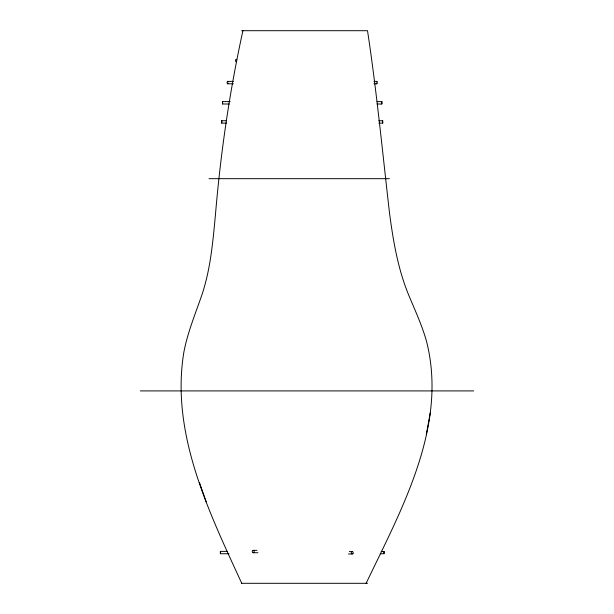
<?xml version="1.0" encoding="UTF-8"?>
<svg xmlns="http://www.w3.org/2000/svg" width="614" height="614" viewBox="0 0 614 614"><rect width="100%" height="100%" fill="white"/><g stroke="black" fill="none" stroke-linecap="round" stroke-linejoin="round"><path stroke-width="0.92" d="M220.395 553.529L220.395 551.441L220.395 553.736L228.938 553.767M384.019 553.475L384.011 551.51L384.011 553.736L380.212 553.767M384.011 551.556L381.164 551.364M220.395 551.387L227.042 551.364M222.698 103.467L222.59 103.989L229.237 104.019M366.136 583.3C401.456 509.39 448.105 426.223 426.53 341.361C421.971 325.121 414.803 309.809 408.371 294.267C397.887 268.556 393.229 240.972 389.583 213.595C382.537 152.594 376.727 91.432 367.51 30.7L241.617 30.7M430.299 412.754L426.293 434.466M242.914 30.7C229.69 90.964 220.741 152.118 215.545 213.595C212.981 240.726 210.732 268.241 202.106 294.267C195.528 313.447 187.615 332.304 183.839 352.313C170.508 433.423 208.814 511.631 241.747 583.3M382.729 123.061L382.637 120.781L382.714 123.107L378.853 123.13M221.754 123.107L221.7 120.743L221.7 123.122L226.505 123.13M381.824 101.632L381.824 104.004L381.87 101.632L377.073 101.617M230.189 101.617L222.56 101.617L222.537 104.004M227.587 81.386L233.328 81.386M373.949 81.386L376.819 81.386M227.587 83.788L233.328 83.788M373.949 83.788L376.819 83.788M377.073 104.019L381.847 104.019M221.723 120.728L226.505 120.728M378.853 120.728L382.683 120.728M208.998 178.682L389.399 178.682M140.337 390.911L473.663 390.911M253.214 550.336A1.205 0.959 -90 0 1 254.042 552.139A1.205 0.959 -90 0 1 252.385 552.139A1.205 0.959 -90 0 1 253.214 550.336L257.005 550.336M349.358 551.564L352.206 551.564M253.214 552.738L257.957 552.738M348.414 553.974L352.206 553.974M241.617 583.3L367.51 583.3M222.583 101.632L222.698 102.239M206.181 501.768L199.489 482.604M228.001 83.166A1.205 0.468 -90 0 1 227.303 83.535A1.205 0.468 -90 0 1 227.272 81.7A1.205 0.468 -90 0 1 227.978 81.938M236.705 61.461A1.205 0.737 -90 0 1 235.653 61.323A1.205 0.737 -90 0 1 235.768 59.612A1.205 0.737 -90 0 1 236.812 59.834M376.42 81.938A1.205 0.468 -90 0 1 377.126 81.7A1.205 0.468 -90 0 1 377.103 83.535A1.205 0.468 -90 0 1 376.405 83.166M352.996 553.444A1.205 0.959 -90 0 0 352.267 551.572A1.205 0.959 -90 0 0 351.338 553.291A1.205 0.959 -90 0 0 352.996 553.444"/></g></svg>
